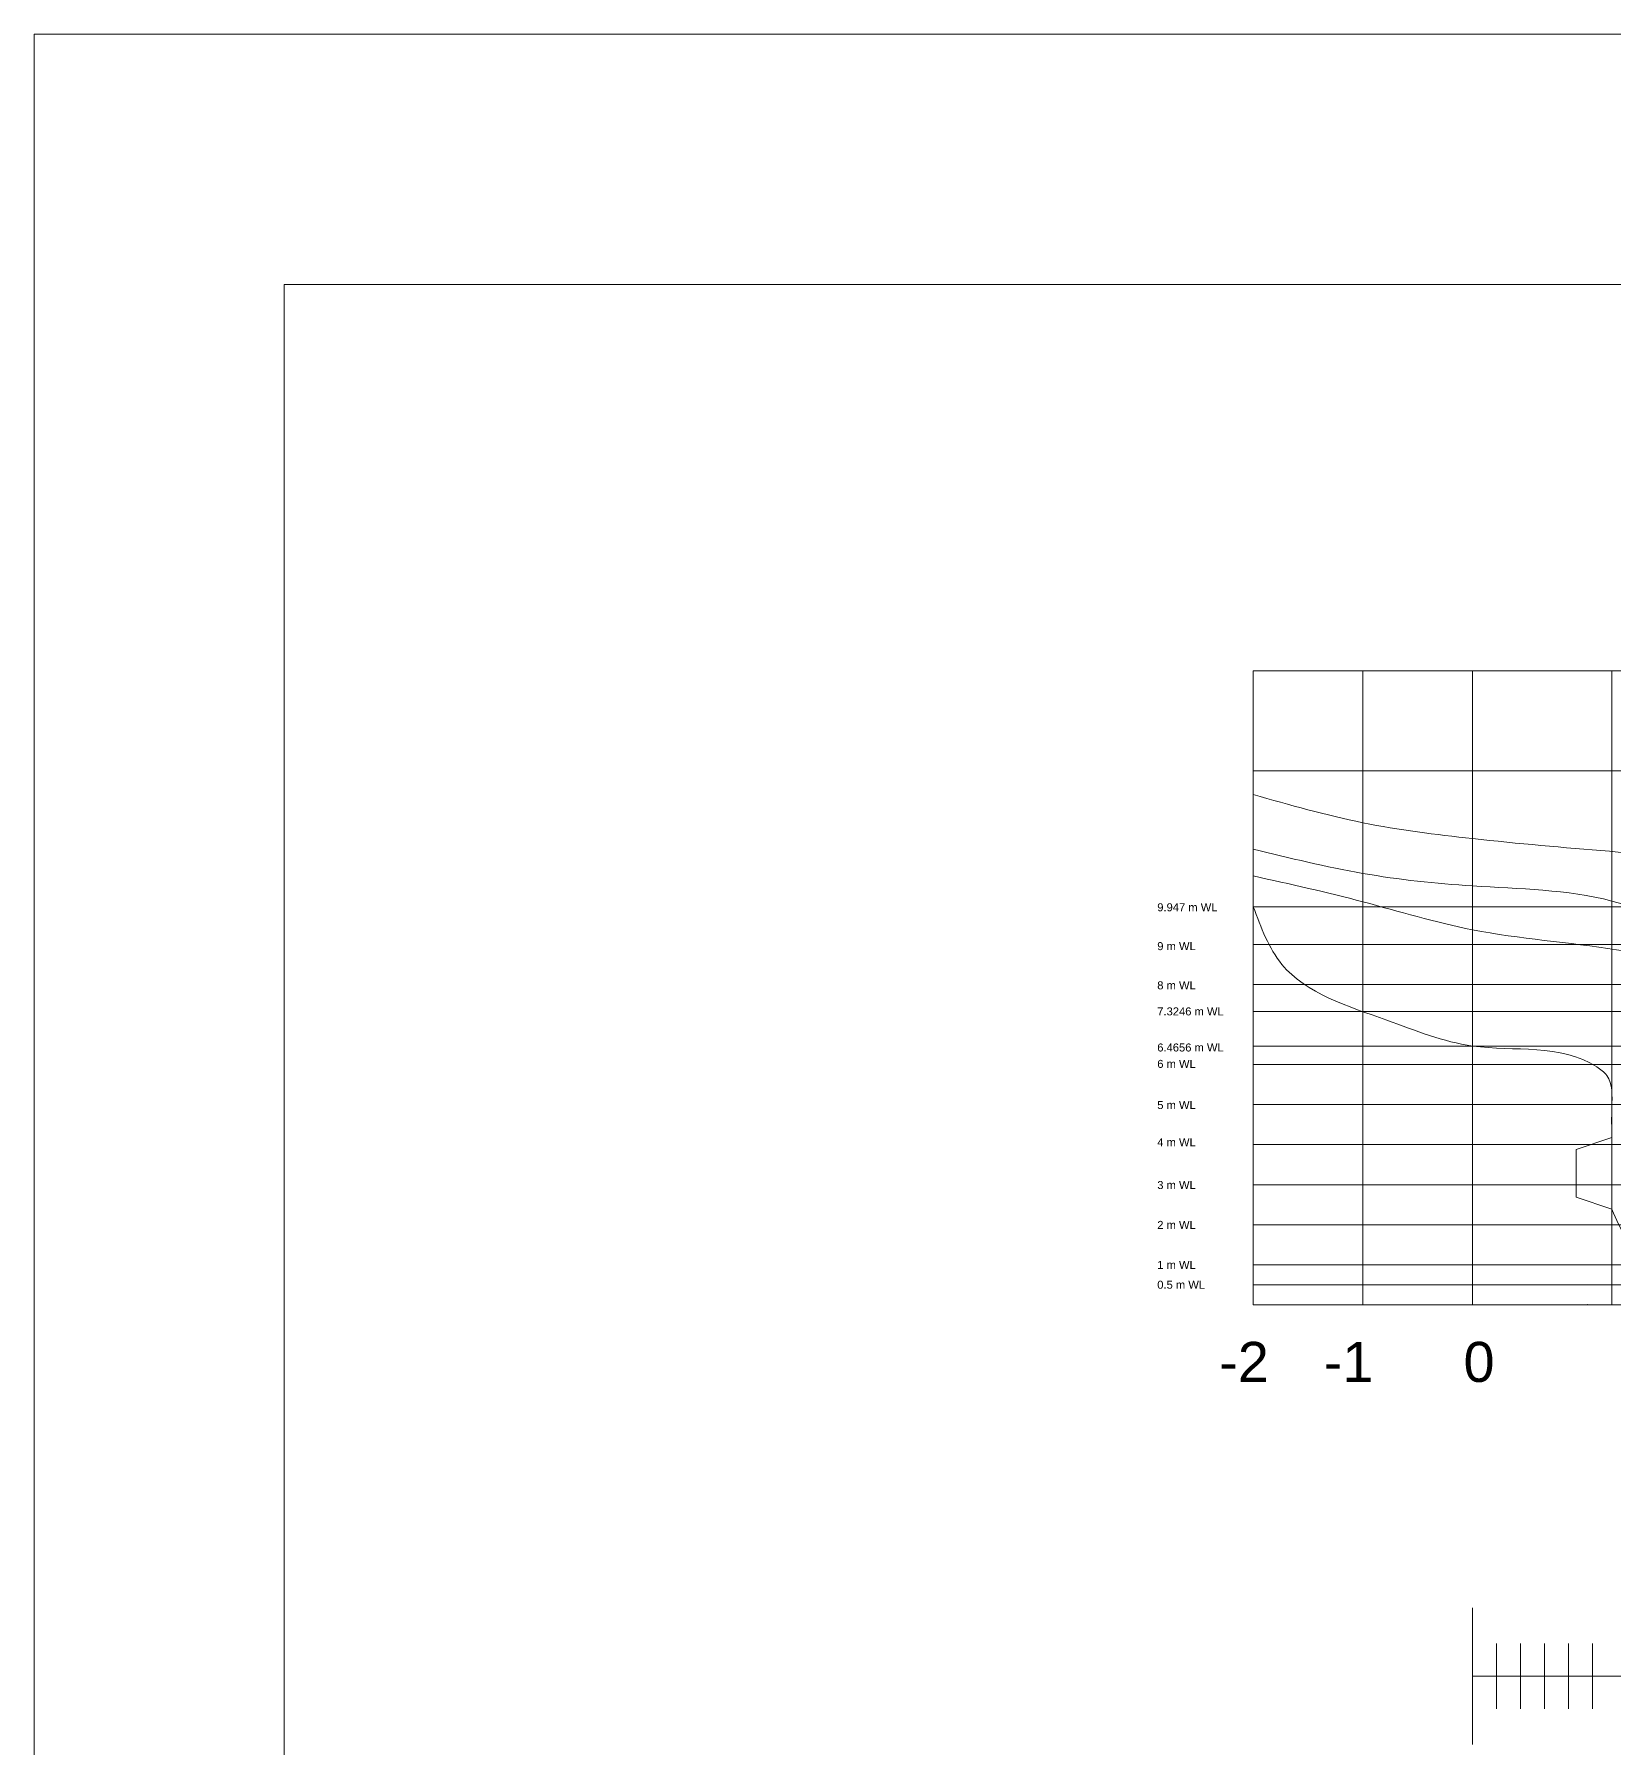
# Model space of a CAD drawing. Header units: inches. Extents: x 2352 to 5451, y 15 to 423.
# Drawn here: x 5221.44 to 5260.94, y 308.88 to 351.73 of the extents above; entities that cross this region are included whole.
import ezdxf

# ---------------------------------------------------------------- set-up
doc = ezdxf.new("R2010")
doc.units = ezdxf.units.IN
doc.header["$MEASUREMENT"] = 0
doc.styles.get("Standard").update_dxf_attribs({"font": 'arial.ttf'})

msp = doc.modelspace()

# ---------------------------------------------------------------- linework, layer by layer
at = {"lineweight": 9}
for p, q in [((5281.98828, 335.81419), (5251.90828, 335.81419)), ((5251.90828, 333.31419), (5251.90828, 335.81419)), ((5254.64828, 319.97419), (5254.64828, 335.81419)), ((5257.38828, 329.92119), (5257.38828, 335.81419)), ((5260.86973, 319.97419), (5260.86973, 335.81419)), ((5251.90828, 329.92119), (5251.90828, 333.31419)), ((5251.90828, 333.31419), (5312.18828, 333.31419)), ((5251.90828, 319.97419), (5251.90828, 333.31419)), ((5251.90828, 329.92119), (5312.18828, 329.92119)), ((5257.38828, 319.97419), (5257.38828, 329.92119)), ((5312.18828, 328.97419), (5251.90828, 328.97419)), ((5312.18828, 327.97419), (5251.90828, 327.97419)), ((5254.64828, 319.97419), (5254.64828, 327.91298)), ((5312.18828, 327.29879), (5251.90828, 327.29879)), ((5260.86973, 324.15507), (5260.86973, 326.57983)), ((5312.18828, 326.43979), (5251.90828, 326.43979)), ((5257.38828, 326.43974), (5256.74659, 326.43974)), ((5257.38828, 319.97419), (5257.38828, 326.43974)), ((5312.18828, 325.97419), (5251.90828, 325.97419)), ((5312.18828, 324.97419), (5251.90828, 324.97419)), ((5312.18828, 323.97419), (5251.90828, 323.97419)), ((5259.98143, 323.85352), (5260.86973, 324.15507)), ((5260.86973, 323.2567), (5260.86973, 324.15507)), ((5259.98143, 323.85352), (5259.98143, 322.65988)), ((5260.86973, 319.97419), (5260.86973, 323.2567)), ((5312.18828, 322.97419), (5251.90828, 322.97419)), ((5259.98143, 322.65988), (5260.86973, 322.35833)), ((5312.18828, 321.97419), (5251.90828, 321.97419)), ((5312.18828, 320.97419), (5251.90828, 320.97419)), ((5257.38828, 319.97419), (5257.38828, 321.31919)), ((5312.18828, 320.47419), (5251.90828, 320.47419)), ((5254.64828, 319.97419), (5254.64828, 320.43019)), ((5254.64828, 319.97419), (5254.64828, 320.18919)), ((5257.38828, 319.97419), (5257.38828, 320.41719)), ((5257.38828, 319.97419), (5251.90828, 319.97419)), ((5312.18828, 319.97419), (5257.38828, 319.97419)), ((5257.38828, 319.97419), (5312.18828, 319.97419)), ((5257.38828, 308.98459), (5257.38828, 312.3964)), ((5257.98828, 309.87345), (5257.98828, 311.50754)), ((5258.58828, 309.87345), (5258.58828, 311.50754)), ((5259.18828, 309.87345), (5259.18828, 311.50754)), ((5259.78828, 309.87345), (5259.78828, 311.50754)), ((5260.38828, 309.87345), (5260.38828, 311.50754)), ((5257.38828, 310.69049), (5394.38828, 310.69049)), ((5257.38828, 310.69049), (5261.58828, 310.69049)), ((5257.38828, 310.69049), (5261.58828, 310.69049))]:
    msp.add_line(p, q, dxfattribs=at)
for points in [[(5221.43668, 203.22603), (5431.68668, 203.22603), (5431.68668, 351.72603), (5221.43668, 351.72603)], [(5227.68668, 209.47603), (5425.43668, 209.47603), (5425.43668, 345.47603), (5227.68668, 345.47603)]]:
    msp.add_lwpolyline(points, close=True, dxfattribs=at)
for points in [[(5289.61238, 319.97419), (5286.54975, 320.47419), (5285.53133, 320.97419), (5284.78828, 323.97419), (5284.22828, 327.97419), (5283.66828, 328.734), (5282.54828, 329.03783), (5281.98828, 329.24656), (5277.93828, 329.99208), (5271.08828, 330.54648), (5264.23828, 331.05122), (5257.38828, 331.62338), (5254.64828, 332.01998), (5251.90828, 332.72521)], [(5279.9276, 319.97419), (5277.93828, 320.29629), (5271.08828, 329.30678), (5263.38828, 329.30678), (5260.86973, 330.06293), (5257.38828, 330.44075), (5254.64828, 330.75369), (5251.90828, 331.3624)], [(5273.25739, 319.97419), (5271.08749, 320.28026), (5264.23828, 327.74507), (5257.38828, 329.34544), (5254.64828, 330.04355), (5251.90828, 330.69016)], [(5260.86973, 324.15507), (5260.86973, 324.91082), (5260.74576, 325.7008), (5260.49317, 325.92129), (5257.38828, 326.43974), (5255.24674, 327.08638), (5252.62269, 328.48049), (5251.90828, 329.92119)], [(5260.86973, 322.35833), (5261.68751, 320.99642), (5262.34622, 320.52686), (5264.23828, 319.97419)]]:
    msp.add_spline(points, degree=3, dxfattribs=at)
for p in [(5254.64828, 319.97419), (5260.26528, 319.97419), (5257.98828, 310.69049), (5258.58828, 310.69049), (5259.18828, 310.69049), (5259.78828, 310.69049), (5260.38828, 310.69049)]:
    msp.add_point(p, dxfattribs=at)

# ---------------------------------------------------------------- texts
for s, height, p in [('9.947 m WL', 0.2, (5249.50746, 329.80686)), ('9 m WL', 0.2, (5249.50746, 328.83615)), ('8 m WL', 0.2, (5249.50746, 327.8568)), ('7.3246 m WL', 0.2, (5249.50746, 327.20491)), ('6.4656 m WL', 0.2, (5249.50746, 326.30286)), ('6 m WL', 0.2, (5249.50746, 325.8932)), ('5 m WL', 0.2, (5249.50746, 324.86466)), ('4 m WL', 0.2, (5249.50746, 323.93461)), ('3 m WL', 0.2, (5249.50746, 322.86574)), ('2 m WL', 0.2, (5249.50746, 321.86843)), ('1 m WL', 0.2, (5249.50746, 320.86984)), ('0.5 m WL', 0.2, (5249.50746, 320.37368)), ('-2', 1, (5251.05614, 318.04483)), ('-1', 1, (5253.668, 318.04483)), ('0', 1, (5257.16281, 318.04483))]:
    msp.add_text(s, height=height, dxfattribs=at).set_placement(p)

doc.saveas('drawing.dxf')
